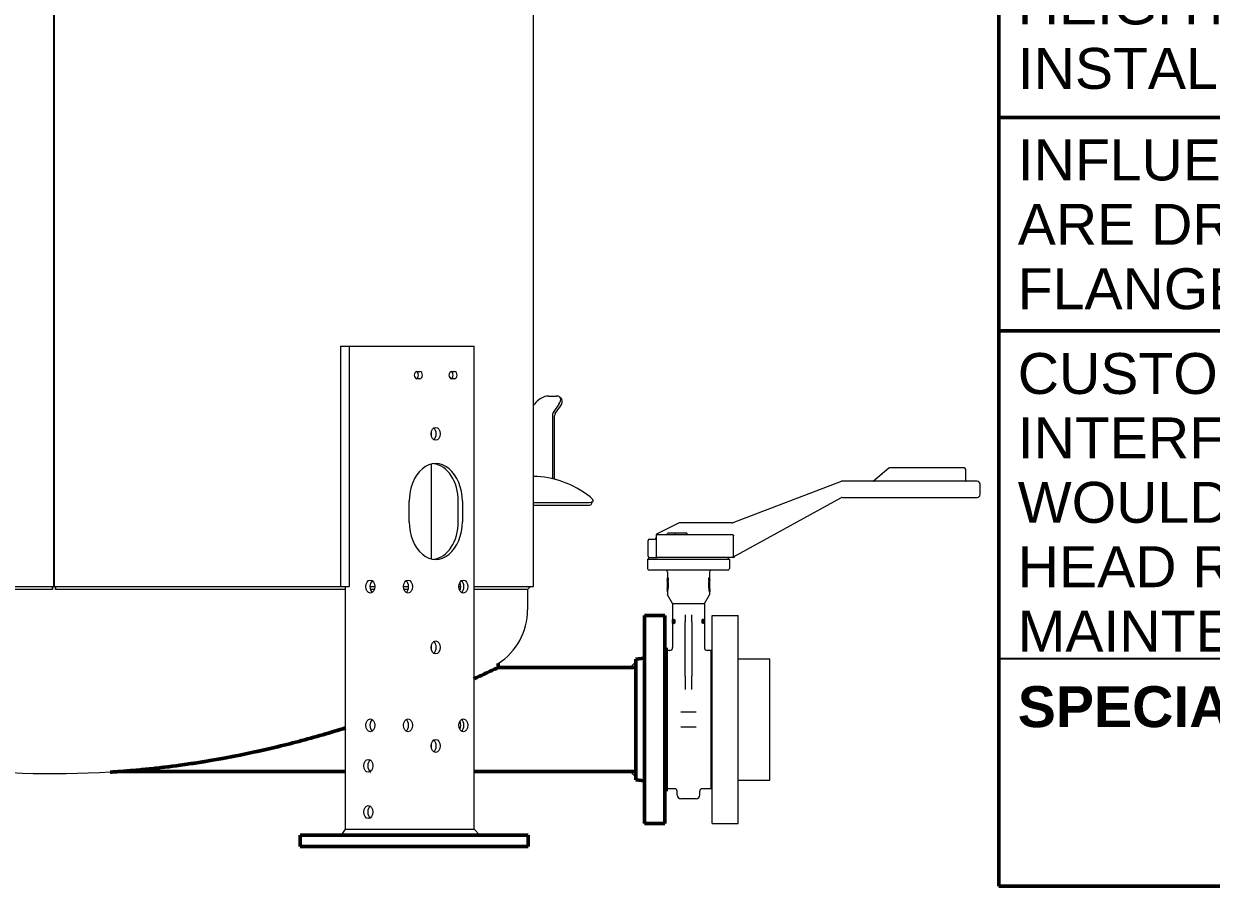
# Model space of a CAD drawing. Header units: inches. Extents: x 17 to 469, y 7 to 301.
# Drawn here: x 358.5 to 409.9, y 38.5 to 75.8 of the extents above; entities that cross this region are included whole.
import ezdxf
from ezdxf.enums import TextEntityAlignment as Align

# ---------------------------------------------------------------- set-up
doc = ezdxf.new("R2010")
doc.units = ezdxf.units.IN
doc.header["$LTSCALE"] = 14
doc.header["$MEASUREMENT"] = 0
doc.layers.get('0').update_dxf_attribs({"lineweight": 25})
for name, color, linetype, lineweight in [('Dimension (ANSI)', 7, 'Continuous', 25), ('Sketch Geometry (ANSI)', 7, 'Continuous', 25), ('Sketch Geometry(MEMCOR)', 7, 'Continuous', 50), ('Symbols(MEMCOR)', 7, 'Continuous', 25), ('Visible (ANSI)', 7, 'Continuous', 50)]:
    doc.layers.add(name, color=color, linetype=linetype, lineweight=lineweight)
doc.styles.add('MEMCOR', font='arial.ttf')
doc.styles.add('MEMCOR Medium', font='arial.ttf')
doc.styles.get("Standard").update_dxf_attribs({"font": 'arial.ttf'})
doc.dimstyles.new('Default (ANSI)', dxfattribs={"dimscale": 14, "dimtxt": 0.15, "dimasz": 0.098425, "dimexe": 0.125, "dimexo": 0.0625, "dimgap": 0.031496, "dimtad": 0, "dimtih": 1, "dimtoh": 1, "dimdec": 4, "dimrnd": 1e-08, "dimzin": 3, "dimdsep": 46, "dimlunit": 5, "dimtxsty": 'MEMCOR Medium', "dimcen": 0.09, "dimdle": 0.393701, "dimclrd": 256, "dimclre": 256, "dimclrt": 256, "dimadec": 0, "dimazin": 1, "dimtfac": 0.8, "dimtofl": 0, "dimtmove": 0, "dimatfit": 3, "dimfxl": 1, "dimfrac": 1, "dimtolj": 1, "dimtzin": 4, "dimlwd": -1, "dimlwe": -1, "dimarcsym": 0})

# ---------------------------------------------------------------- blocks, each defined once
blk = doc.blocks.new('NOTES')
at = {"layer": 'Sketch Geometry (ANSI)'}
blk.add_line((-2.075, -1.21), (2.075, -1.21), dxfattribs=at)
at = {"layer": 'Sketch Geometry(MEMCOR)'}
for p, q in [((-2.075, -1.85), (-2.075, 1.85)), ((-2.075, 0.31), (2.075, 0.31)), ((-2.075, -0.29), (2.075, -0.29)), ((2.075, -1.85), (-2.075, -1.85))]:
    blk.add_line(p, q, dxfattribs=at)
at = {"layer": 'Symbols(MEMCOR)', "color": 7, "char_height": 0.114972, "attachment_point": 1, "line_spacing_factor": 0.944221, "style": 'MEMCOR'}
for s, insert, width in [('\\fArial|b0|i0;TANKS ARE SHIPPED WITH LEGS IN THE COLLAPSED POSITION TO REDUCE OVERALL HEIGHT AND ASSIST TANK ACCESS. TANK MUST BE INSTALLED WITH LEGS IN EXTENDED POSITION.', (-2.0218, 1.048), 4.125148), ('\\fArial|b0|i0;INFLUENT, EFFLUENT, & DRAIN CONNECTIONS ARE DRILLED FOR METRIC AND IMPERIAL FLANGE BOLT PATTERNS', (-2.0218, 0.248), 3.923818), ('\\fArial|b0|i0;CUSTOMER IS TO CONFIRM THERE ARE NO INTERFERENCES IN THE FILTER ROOM THAT WOULD INHIBIT THE ROTATIONAL SWING OF THE HEAD REQUIRED FOR GENERAL FILTER MAINTENANCE', (-2.0218, -0.352), 4.083133)]:
    blk.add_mtext(s, dxfattribs=dict(at, insert=insert, width=width))
at = {"layer": 'Symbols(MEMCOR)', "color": 7, "insert": (-2.0218, -1.288), "char_height": 0.114972, "attachment_point": 1, "style": 'MEMCOR'}
blk.add_mtext('\\fArial|b1|i0;{\\H0.1150;SPECIAL NOTES:}', dxfattribs=at)
at = {"layer": 'Symbols(MEMCOR)', "color": 7, "lineweight": 30, "flags": 63}
for tag, p in [('@Special_Notes', (-2.0218, -1.4827)), ('@Special_Notes1', (-2.0218, -1.6773))]:
    blk.add_attdef(tag, text='', height=0.115, dxfattribs=at).set_placement(p, align=Align.TOP_LEFT)
blk = doc.blocks.new('*D28')
at = {"layer": 'Defpoints', "color": 0, "transparency": 16777216}
for p in [(299.504, 132.744), (359.226, 132.744), (339.567, 40.229)]:
    blk.add_point(p, dxfattribs=at)
at = {"layer": 'Dimension (ANSI)', "transparency": 16777216}
for p, q in [((358.351, 132.744), (297.754, 132.744)), ((299.504, 131.366), (299.504, 93.646)), ((299.504, 41.607), (299.504, 79.328)), ((338.692, 40.229), (297.754, 40.229))]:
    blk.add_line(p, q, dxfattribs=at)
for points in [[(299.275, 131.366), (299.734, 131.366), (299.504, 132.744)], [(299.275, 41.607), (299.734, 41.607), (299.504, 40.229)]]:
    blk.add_solid(points, dxfattribs=at)
at = {"layer": 'Dimension (ANSI)', "transparency": 16777216, "char_height": 2.1, "attachment_point": 5, "style": 'MEMCOR Medium'}
for s, insert in [('\\A1; \\fArial|b0|i0;92{\\H0.8x;\\S1#2;} in', (299.504, 88.633)), ('\\A1;[2349.9 mm]{\\P\\fArial|b0|i0;SHIPPING HEIGHT\\P\\fArial|b0|i0;REF.}', (299.504, 81.474))]:
    blk.add_mtext(s, dxfattribs=dict(at, insert=insert))

msp = doc.modelspace()

# ---------------------------------------------------------------- linework, layer by layer
at = {"layer": 'Visible (ANSI)', "linetype": 'Continuous', "lineweight": 18}
for p, q in [((359.799321, 116.479368), (359.799321, 51.479368)), ((359.799326, 51.479368), (359.799326, 116.479368)), ((359.802937, 116.479368), (359.802937, 51.479368)), ((359.802942, 51.479368), (359.802942, 116.479368)), ((380.551593, 51.479368), (380.551593, 103.729368)), ((372.200401, 61.879368), (372.576734, 61.879368)), ((372.200401, 61.879368), (372.200401, 51.479368)), ((372.576734, 61.879368), (373.890941, 61.879368)), ((372.576734, 61.879368), (372.576734, 51.479368)), ((373.890941, 61.879368), (374.866749, 61.879368)), ((374.866749, 61.879368), (377.780028, 61.879368)), ((377.780028, 61.879368), (377.982125, 61.879368)), ((377.982125, 40.979368), (377.982125, 61.879368)), ((375.50668, 60.784368), (375.64103, 60.784368)), ((377.005747, 60.784368), (377.140097, 60.784368)), ((375.64103, 60.474368), (375.50668, 60.474368)), ((377.140097, 60.474368), (377.005747, 60.474368)), ((381.198423, 59.725996), (381.551976, 59.725996)), ((381.710225, 59.661118), (381.775225, 59.569194)), ((380.551593, 59.311241), (380.59487, 59.372443)), ((381.65553, 59.372443), (381.432286, 59.056729)), ((381.497286, 58.964805), (381.72053, 59.280519)), ((381.378439, 58.872881), (381.378439, 56.176395)), ((381.470362, 56.176395), (381.470362, 58.872881)), ((376.135254, 58.002127), (376.135254, 58.176609)), ((376.135254, 52.681229), (376.135254, 56.777507)), ((395.933283, 56.598205), (395.27033, 56.041921)), ((399.204754, 56.612242), (395.97185, 56.612242)), ((399.264754, 56.057242), (399.264754, 56.552242)), ((399.764754, 56.037242), (393.912757, 56.037242)), ((393.868257, 56.029053), (389.18625, 54.245431)), ((399.889754, 55.462242), (399.889754, 55.912242)), ((375.170804, 54.289368), (375.170804, 55.169368)), ((377.299196, 54.289368), (377.299196, 55.169368)), ((377.475973, 55.169368), (377.475973, 54.289368)), ((382.959513, 55.106583), (380.551593, 55.106583)), ((383.067665, 55.058988), (383.116775, 55.168901)), ((389.217616, 52.76633), (393.861612, 55.321757)), ((393.921874, 55.337242), (399.764754, 55.337242)), ((380.551593, 54.996685), (382.910409, 54.996685)), ((386.807954, 54.208842), (385.936308, 53.773019)), ((386.83836, 54.224046), (386.807954, 54.208842)), ((389.14175, 54.237242), (386.894262, 54.237242)), ((385.514754, 52.797242), (385.514754, 53.477242)), ((385.574754, 53.537242), (385.804754, 53.537242)), ((385.864754, 53.709039), (385.864754, 53.677242)), ((385.864754, 53.677242), (385.864754, 52.797242)), ((385.902549, 53.75614), (385.891244, 53.750487)), ((385.922268, 53.765999), (385.902549, 53.75614)), ((385.936308, 53.773019), (385.922268, 53.765999)), ((385.924754, 53.737242), (385.945554, 53.737242)), ((385.945554, 53.737242), (389.151841, 53.737242)), ((386.363206, 53.747242), (386.363206, 53.777242)), ((386.687202, 53.787242), (386.373206, 53.787242)), ((386.694378, 53.787242), (386.687202, 53.787242)), ((387.033311, 53.787242), (386.694378, 53.787242)), ((386.697202, 53.747242), (386.697202, 53.777242)), ((387.046136, 53.787242), (387.033311, 53.787242)), ((387.19641, 53.787242), (387.046136, 53.787242)), ((387.20641, 53.747242), (387.20641, 53.777242)), ((389.213471, 52.832534), (389.213471, 53.677242)), ((359.799326, 52.604368), (359.802937, 52.604368)), ((359.799326, 52.479368), (359.802937, 52.479368)), ((385.571994, 52.737242), (385.493254, 52.658502)), ((389.036254, 52.658502), (385.493254, 52.658502)), ((385.493254, 52.658502), (385.493254, 52.264801)), ((385.571994, 52.737242), (385.924754, 52.737242)), ((385.945554, 52.737242), (385.924754, 52.737242)), ((389.204754, 52.737242), (385.945554, 52.737242)), ((388.957513, 52.737242), (389.036254, 52.658502)), ((389.036254, 52.658502), (389.036254, 52.264801)), ((388.957513, 52.186061), (385.571994, 52.186061)), ((386.359242, 52.107321), (386.359242, 51.859683)), ((388.170265, 52.107321), (388.170265, 51.859683)), ((347.401862, 51.479368), (359.799321, 51.479368)), ((359.734279, 51.354368), (359.733871, 51.479368)), ((359.734279, 51.479368), (359.734279, 51.354368)), ((359.799326, 51.479368), (359.799321, 51.479368)), ((359.802937, 51.479368), (359.802942, 51.479368)), ((359.802942, 51.479368), (372.200401, 51.479368)), ((359.868392, 51.479368), (359.867984, 51.354368)), ((359.867984, 51.354368), (359.867984, 51.479368)), ((372.200401, 51.479368), (372.576734, 51.479368)), ((372.422944, 40.979368), (372.422944, 51.479368)), ((373.473748, 51.479368), (373.692951, 51.479368)), ((374.928974, 51.479368), (375.148177, 51.479368)), ((377.321823, 51.479368), (377.405262, 51.479368)), ((377.982125, 51.479368), (380.551593, 51.479368)), ((380.301131, 51.354368), (380.426131, 51.479368)), ((386.339163, 51.790392), (386.339163, 51.743148)), ((386.339163, 51.790392), (386.350138, 51.790392)), ((386.345062, 51.859683), (386.345062, 51.812045)), ((386.345062, 51.859683), (386.370335, 51.859683)), ((386.35091, 51.812045), (386.345062, 51.812045)), ((386.355457, 51.710343), (386.375904, 51.710343)), ((386.370335, 51.812045), (386.360116, 51.812045)), ((386.370335, 51.812045), (386.370335, 51.859683)), ((386.370335, 51.859683), (386.39113, 51.859683)), ((386.370335, 51.812045), (386.39113, 51.812045)), ((386.39113, 51.859683), (386.39113, 51.812045)), ((388.159172, 51.859683), (388.138377, 51.859683)), ((388.138377, 51.812045), (388.138377, 51.859683)), ((388.159172, 51.812045), (388.138377, 51.812045)), ((388.153603, 51.710343), (388.17405, 51.710343)), ((388.159172, 51.859683), (388.184445, 51.859683)), ((388.159172, 51.859683), (388.159172, 51.812045)), ((388.169391, 51.812045), (388.159172, 51.812045)), ((388.184445, 51.812045), (388.178597, 51.812045)), ((388.190344, 51.790392), (388.179369, 51.790392)), ((388.184445, 51.812045), (388.184445, 51.859683)), ((388.190344, 51.790392), (388.190344, 51.743148)), ((359.734279, 51.354368), (347.179319, 51.354368)), ((372.422944, 51.354368), (359.867984, 51.354368)), ((373.672127, 51.354368), (373.494573, 51.354368)), ((375.127352, 51.354368), (374.949799, 51.354368)), ((377.384437, 51.354368), (377.342648, 51.354368)), ((380.301131, 51.354368), (377.982125, 51.354368)), ((380.301131, 51.354368), (380.301131, 50.479368)), ((386.339163, 51.384093), (386.339163, 51.336848)), ((386.339163, 51.336848), (386.340024, 51.336848)), ((386.339163, 51.306927), (386.339757, 51.306927)), ((386.339163, 51.306927), (386.339163, 51.259289)), ((386.34191, 51.259289), (386.339163, 51.259289)), ((386.34191, 51.259289), (386.36205, 51.259289)), ((386.364057, 51.356913), (386.343873, 51.356913)), ((386.359242, 51.259289), (386.359242, 51.128343)), ((386.575777, 50.748019), (386.361879, 51.118501)), ((387.95373, 50.748019), (388.167628, 51.118501)), ((388.185634, 51.356913), (388.16545, 51.356913)), ((388.187597, 51.259289), (388.167457, 51.259289)), ((388.170265, 51.259289), (388.170265, 51.128343)), ((388.190344, 51.259289), (388.187597, 51.259289)), ((388.190344, 51.336848), (388.189483, 51.336848)), ((388.18975, 51.306927), (388.190344, 51.306927)), ((388.190344, 51.384093), (388.190344, 51.336848)), ((388.190344, 51.306927), (388.190344, 51.259289)), ((386.575777, 50.748019), (387.95373, 50.748019)), ((386.575777, 50.748019), (386.575777, 50.053786)), ((387.95373, 50.748019), (387.95373, 50.053263)), ((386.564541, 50.031287), (386.564541, 50.016506)), ((386.566344, 50.016506), (386.564541, 50.016506)), ((386.564541, 49.908328), (386.566344, 49.908328)), ((386.564541, 49.908328), (386.564541, 49.891846)), ((386.572203, 49.891846), (386.564541, 49.891846)), ((386.566344, 50.016506), (386.566344, 49.908328)), ((386.566691, 50.053786), (386.568375, 50.053786)), ((386.568375, 49.908328), (386.568375, 50.053786)), ((386.568375, 50.053786), (386.580262, 50.053786)), ((386.568375, 49.908328), (386.572203, 49.908328)), ((386.572203, 49.891846), (386.572203, 49.908328)), ((386.572203, 49.908328), (386.579577, 49.908328)), ((386.572203, 49.891846), (386.584022, 49.891846)), ((386.575777, 49.891846), (386.575777, 48.839604)), ((386.580262, 50.053786), (386.580262, 50.041277)), ((386.58903, 50.056533), (386.601287, 50.056533)), ((386.58903, 49.888445), (386.601287, 49.888445)), ((386.634728, 50.056533), (386.647893, 50.056533)), ((386.634728, 49.888445), (386.647893, 49.888445)), ((387.126958, 50.260694), (387.126958, 49.95412)), ((387.126958, 48.805564), (387.126958, 49.95412)), ((387.402549, 49.95412), (387.402549, 50.260694)), ((387.402549, 49.95412), (387.402549, 48.805564)), ((387.859487, 49.891846), (387.859487, 50.053263)), ((387.873131, 50.053263), (387.859487, 50.053263)), ((387.873131, 49.891846), (387.859487, 49.891846)), ((387.873131, 50.053263), (387.89272, 50.053263)), ((387.873131, 50.053263), (387.873131, 49.891846)), ((387.892914, 49.891846), (387.873131, 49.891846)), ((387.884903, 49.910421), (387.884903, 50.034688)), ((387.893237, 50.034688), (387.884903, 50.034688)), ((387.884903, 49.910421), (387.893237, 49.910421)), ((387.913336, 49.921147), (387.900556, 49.921147)), ((387.924887, 50.02314), (387.924887, 50.053263)), ((387.937205, 50.053263), (387.924887, 50.053263)), ((387.924887, 49.891846), (387.924887, 49.922867)), ((387.937205, 49.891846), (387.924887, 49.891846)), ((387.937205, 50.053263), (387.945405, 50.053263)), ((387.937205, 50.053263), (387.937205, 49.891846)), ((387.942755, 49.891846), (387.937205, 49.891846)), ((387.942755, 49.891846), (387.942755, 50.031026)), ((387.957504, 49.891846), (387.945554, 49.891846)), ((387.946172, 50.047048), (387.946172, 50.053263)), ((387.958112, 50.053263), (387.946172, 50.053263)), ((387.962816, 50.053786), (387.95373, 50.053786)), ((387.95373, 49.891846), (387.95373, 48.839604)), ((387.960755, 49.891846), (387.957504, 49.891846)), ((387.958112, 50.053263), (387.960755, 50.053263)), ((387.958112, 50.053263), (387.958112, 49.925464)), ((387.960755, 49.891846), (387.960755, 50.053263)), ((387.964966, 50.031287), (387.960755, 50.031287)), ((387.964966, 50.016506), (387.960755, 50.016506)), ((387.964966, 49.908328), (387.960755, 49.908328)), ((387.964966, 49.891846), (387.960755, 49.891846)), ((387.963163, 50.016506), (387.963163, 49.908328)), ((387.964966, 50.031287), (387.964966, 50.016506)), ((387.964966, 49.908328), (387.964966, 49.891846)), ((388.288376, 41.229368), (388.288376, 50.229368)), ((388.288376, 50.229368), (389.413376, 50.229368)), ((389.413376, 41.229368), (389.413376, 50.229368)), ((376.135254, 48.761127), (376.135254, 48.935609)), ((386.457667, 48.721494), (386.301131, 48.721494)), ((387.126958, 47.602925), (387.126958, 48.805564)), ((387.402549, 48.805564), (387.402549, 47.602925)), ((388.249005, 48.721494), (388.07184, 48.721494)), ((388.249005, 42.737242), (388.249005, 48.721494)), ((388.288376, 48.682124), (388.249005, 48.721494)), ((389.413376, 48.354368), (390.788376, 48.354368)), ((390.788376, 43.104368), (390.788376, 48.354368)), ((384.741131, 47.979368), (384.991131, 48.229368)), ((384.741131, 47.979368), (384.991131, 47.979368)), ((387.126958, 47.602925), (387.126958, 47.386466)), ((387.126958, 47.386466), (387.126958, 47.031798)), ((387.402549, 47.386466), (387.402549, 47.602925)), ((387.402549, 47.031798), (387.402549, 47.386466)), ((387.59676, 46.044329), (386.932748, 46.044329)), ((386.932748, 45.414407), (387.59676, 45.414407)), ((376.135254, 44.498127), (376.135254, 44.672609)), ((384.991131, 43.229368), (384.741131, 43.479368)), ((384.991131, 43.479368), (384.741131, 43.479368)), ((386.69657, 42.737242), (386.301131, 42.737242)), ((388.249005, 42.737242), (387.832937, 42.737242)), ((388.288376, 42.776612), (388.249005, 42.737242)), ((389.413376, 43.104368), (390.788376, 43.104368)), ((386.772628, 42.461848), (386.772628, 42.632438)), ((387.599399, 42.304368), (386.930108, 42.304368)), ((387.756879, 42.461848), (387.756879, 42.632438)), ((388.288376, 41.229368), (389.413376, 41.229368)), ((372.246167, 40.729368), (372.422944, 40.979368)), ((372.422944, 40.979368), (373.890941, 40.979368)), ((373.890941, 40.979368), (374.866749, 40.979368)), ((374.866749, 40.979368), (377.780028, 40.979368)), ((377.780028, 40.979368), (377.982125, 40.979368)), ((377.982125, 40.979368), (378.232125, 40.729368))]:
    msp.add_line(p, q, dxfattribs=at)
at = {"layer": 'Visible (ANSI)'}
for p, q in [((385.361131, 50.229368), (385.361131, 41.229368)), ((386.241131, 50.229368), (385.361131, 50.229368)), ((386.241131, 50.229368), (386.241131, 41.229368)), ((384.991131, 48.338938), (385.361131, 48.384368)), ((384.991131, 48.338938), (384.991131, 43.119798)), ((386.301131, 48.824368), (386.241131, 48.824368)), ((386.301131, 48.824368), (386.301131, 42.634368)), ((379.02702, 48.148013), (379.02702, 47.979368)), ((379.02702, 47.979368), (384.991131, 47.979368)), ((362.240626, 43.461455), (362.240626, 43.452187)), ((372.422944, 43.479368), (362.644009, 43.479368)), ((373.499677, 43.479368), (373.48733, 43.479368)), ((384.991131, 43.479368), (377.982125, 43.479368)), ((384.991131, 43.119798), (385.361131, 43.074368)), ((386.301131, 42.634368), (386.241131, 42.634368)), ((386.241131, 41.229368), (385.361131, 41.229368)), ((370.462029, 40.729368), (370.754923, 40.729368)), ((370.462029, 40.729368), (370.462029, 40.229368)), ((372.876243, 40.729368), (370.754923, 40.729368)), ((372.876243, 40.729368), (374.290457, 40.729368)), ((380.032164, 40.729368), (374.290457, 40.729368)), ((380.032164, 40.729368), (380.325057, 40.729368)), ((380.325057, 40.729368), (380.325057, 40.229368)), ((370.754923, 40.229368), (370.462029, 40.229368)), ((372.876243, 40.229368), (370.754923, 40.229368)), ((374.290457, 40.229368), (372.876243, 40.229368)), ((380.032164, 40.229368), (374.290457, 40.229368)), ((380.325057, 40.229368), (380.032164, 40.229368))]:
    msp.add_line(p, q, dxfattribs=at)
at = {"layer": 'Visible (ANSI)', "linetype": 'Continuous', "lineweight": 18}
for centre, radius, start, end in [((395.97185, 56.552242), 0.06, 90, 130), ((399.204754, 56.552242), 0.06, 0, 90), ((393.912757, 55.912242), 0.125, 90, 110.854458), ((395.257474, 56.057242), 0.02, 270, 310), ((399.284754, 56.057242), 0.02, 180, 270), ((399.764754, 55.912242), 0.125, 0, 90), ((393.921874, 55.212242), 0.125, 90, 118.8224298), ((399.764754, 55.462242), 0.125, 270, 0), ((386.894262, 54.112242), 0.125, 90, 116.5650512), ((389.14175, 54.362242), 0.125, 270, 290.854458), ((385.574754, 53.477242), 0.06, 90, 180), ((385.804754, 53.597242), 0.06, 270, 0), ((385.924754, 53.677242), 0.06, 90, 180), ((386.353206, 53.747242), 0.01, 270, 0), ((386.373206, 53.777242), 0.01, 90, 180), ((386.687202, 53.777242), 0.01, 0, 90), ((386.707202, 53.747242), 0.01, 180, 270), ((387.19641, 53.777242), 0.01, 0, 90), ((387.21641, 53.747242), 0.01, 180, 270), ((385.574754, 52.797242), 0.06, 180, 270), ((385.924754, 52.797242), 0.06, 180, 270), ((389.204754, 52.797242), 0.06, 270, 355.1309829), ((385.571994, 52.264801), 0.07874, 180, 270), ((386.280502, 52.107321), 0.07874, 0, 90), ((388.249005, 52.107321), 0.07874, 90, 180), ((388.957513, 52.264801), 0.07874, 270, 0), ((386.378927, 51.128343), 0.019685, 180, 210), ((388.15058, 51.128343), 0.019685, 330, 0), ((377.531131, 50.479368), 2.77, 302.6858143, 0), ((386.457667, 48.839604), 0.11811, 270, 0), ((388.07184, 48.839604), 0.11811, 180, 270), ((359.801131, 84.702806), 41.313437, 252.2109411, 273.3851958), ((386.662391, 42.632438), 0.110236, 0, 71.9378969), ((387.867116, 42.632438), 0.110236, 108.0621031, 180), ((386.930108, 42.461848), 0.15748, 180, 270), ((387.599399, 42.461848), 0.15748, 270, 0)]:
    msp.add_arc(centre, radius, start, end, dxfattribs=at)
for centre, major_axis, ratio, start_param, end_param in [((375.50668, 60.629368), (0, -0.155), 0.707106781, 3.141592654, 6.283185307), ((375.464254, 60.629368), (0, -0.155), 0.707106781, 0.194777643, 2.946815011), ((375.64103, 60.629368), (0, 0.155), 0.707106781, 3.141592654, 6.283185307), ((377.005747, 60.629368), (0, -0.155), 0.707106781, 3.141592654, 6.283185307), ((376.96332, 60.629368), (0, -0.155), 0.707106781, 0.194777643, 2.946815011), ((377.140097, 60.629368), (0, 0.155), 0.707106781, 3.141592654, 6.283185307), ((380.948423, 59.372443), (0.408248, 0.288675), 0.5, 0.615479709, 2.186276035), ((381.301976, 59.372443), (0.408248, 0.288675), 0.5, 5.327868689, 6.898665016), ((381.366976, 59.280519), (0.408248, 0.288675), 0.5, 5.327868689, 6.283185307), ((381.562286, 58.872881), (0, 0.26), 0.707106781, 0.785398163, 1.570796327), ((381.562286, 58.872881), (0, -0.13), 0.707106781, 3.926990817, 4.71238898), ((376.146612, 58.089368), (0, 0.28), 0.707106781, 3.604362771, 5.820415189), ((376.323389, 55.169368), (0, 1.63), 0.707106781, 4.71238898, 7.853981634), ((376.146612, 55.169368), (0, 1.63), 0.707106781, 4.71238898, 6.206422826), ((380.52926, 48.876195), (0, 7.37), 0.707106781, 5.787544151, 6.278899705), ((381.286515, 56.176395), (0, 0.13), 0.707106781, 4.493796303, 4.71238898), ((381.286515, 56.176395), (0, -0.26), 0.707106781, 1.375468286, 1.570796327), ((376.323389, 54.289368), (0, -1.63), 0.707106781, 4.71238898, 7.853981634), ((376.146612, 54.289368), (0, -1.63), 0.707106781, 0.076762481, 1.570796327), ((373.671738, 51.479368), (0, -0.28), 0.707106781, 3.604362771, 5.820415189), ((374.950187, 51.479368), (0, 0.28), 0.707106781, 3.604362771, 5.820415189), ((377.207272, 51.479368), (0, -0.28), 0.707106781, 0.909644844, 2.23194781), ((377.343036, 51.479368), (0, 0.28), 0.707106781, 3.604362771, 5.820415189), ((387.264754, 51.159771), (0, 4.107169), 0.225359733, 1.439784722, 1.514252692), ((387.264754, 50.943084), (0, 4.107169), 0.225359733, 1.398441887, 1.454469301), ((387.264754, 51.159771), (0, 4.107169), 0.225359733, 1.411307558, 1.427164649), ((387.264754, 50.943084), (0, 4.107169), 0.225359733, 1.357613543, 1.38288267), ((387.264754, 50.943084), (0, 4.018073), 0.225359733, 1.352810995, 1.378664437), ((387.264754, 50.943084), (0, 4.018073), 0.225359733, 4.90452087, 4.930374312), ((387.264754, 50.943084), (0, -4.107169), 0.225359733, 1.758709983, 1.78397911), ((387.264754, 50.943084), (0, -4.107169), 0.225359733, 1.687123352, 1.743150767), ((387.264754, 51.159771), (0, -4.107169), 0.225359733, 1.714428005, 1.730285096), ((387.264754, 51.159771), (0, -4.107169), 0.225359733, 1.627339961, 1.701807931), ((387.264754, 51.159771), (0, 4.107169), 0.225359733, 1.526769784, 1.534959662), ((387.264754, 50.943084), (0, 4.107169), 0.225359733, 1.469867522, 1.493731553), ((387.264754, 50.943084), (0, 4.018073), 0.225359733, 1.467621648, 1.49201922), ((387.264754, 50.943084), (0, 4.018073), 0.225359733, 4.791166087, 4.815563659), ((387.264754, 50.943084), (0, -4.107169), 0.225359733, 1.647861101, 1.671725131), ((387.264754, 51.159771), (0, -4.107169), 0.225359733, 1.606632991, 1.61482287), ((387.264754, 49.685619), (0, -1.365637), 0.513157895, 1.722387859, 1.826501132), ((387.264754, 49.685619), (0, 1.342621), 0.513157895, 4.866599842, 4.891116357), ((387.264754, 49.725401), (0, -1.377604), 0.508700102, 1.716536886, 1.811096977), ((376.146612, 48.848368), (0, 0.28), 0.707106781, 3.604362771, 5.820415189), ((373.671738, 45.479368), (0, -0.28), 0.707106781, 3.604362771, 5.820415189), ((374.950187, 45.479368), (0, 0.28), 0.707106781, 3.604362771, 5.820415189), ((377.207272, 45.479368), (0, -0.28), 0.707106781, 0.909644844, 2.23194781), ((377.343036, 45.479368), (0, 0.28), 0.707106781, 3.604362771, 5.820415189), ((376.146612, 44.585368), (0, 0.28), 0.707106781, 3.604362771, 5.820415189), ((373.581892, 43.725368), (0, -0.28), 0.707106781, 3.604362771, 5.820415189), ((373.581892, 41.725368), (0, -0.28), 0.707106781, 3.604362771, 5.820415189)]:
    msp.add_ellipse(centre, major_axis=major_axis, ratio=ratio, start_param=start_param, end_param=end_param, dxfattribs=at)
for centre, major_axis in [((376.323389, 58.089368), (0, -0.28)), ((373.494961, 51.479368), (0, 0.28)), ((375.126964, 51.479368), (0, -0.28)), ((377.519813, 51.479368), (0, -0.28)), ((376.323389, 48.848368), (0, -0.28)), ((373.494961, 45.479368), (0, 0.28)), ((375.126964, 45.479368), (0, -0.28)), ((377.519813, 45.479368), (0, -0.28)), ((376.323389, 44.585368), (0, -0.28)), ((373.405115, 43.725368), (0, -0.28)), ((373.405115, 41.725368), (0, -0.28))]:
    msp.add_ellipse(centre, major_axis=major_axis, ratio=0.707106781, dxfattribs=at)
for points, knots in [([(382.910409, 54.996685), (382.954803, 54.996685), (382.994669, 55.003416), (383.044986, 55.027488), (383.059957, 55.042158), (383.067606, 55.059012)], [7.666112893, 7.666112893, 7.666112893, 7.666112893, 8.1445202479, 8.1445202479, 8.5181613892, 8.5181613892, 8.5181613892, 8.5181613892]), ([(383.007768, 55.359318), (383.046857, 55.329431), (383.079405, 55.296769), (383.118943, 55.235318), (383.125947, 55.20657), (383.116902, 55.160615), (383.100278, 55.14035), (383.043772, 55.113314), (383.003907, 55.106583), (382.959513, 55.106583)], [5.751172896, 5.751172896, 5.751172896, 5.751172896, 6.230027309, 6.230027309, 6.708881722, 6.708881722, 7.187288544, 7.187288544, 7.665695365, 7.665695365, 7.665695365, 7.665695365]), ([(385.877074, 53.7409), (385.872054, 53.736124), (385.86938, 53.731308), (385.86682, 53.725286), (385.866046, 53.722796), (385.865016, 53.717705), (385.864756, 53.715123), (385.864754, 53.712521)], [0, 0, 0, 0, 0.0554026382, 0.0554026382, 0.091701074, 0.091701074, 0.1274278989, 0.1274278989, 0.1274278989, 0.1274278989]), ([(385.891242, 53.750486), (385.891167, 53.750449), (385.891092, 53.750411), (385.887693, 53.748701), (385.882219, 53.745794), (385.877074, 53.7409)], [-0.00064885071, -0.00064885071, -0.00064885071, -0.00064885071, 0, 0, 0.02871512002, 0.02871512002, 0.02871512002, 0.02871512002]), ([(389.151841, 53.737242), (389.159518, 53.737242), (389.16856, 53.73548), (389.182673, 53.729725), (389.190268, 53.724751), (389.200962, 53.714225), (389.20599, 53.706847), (389.21172, 53.693219), (389.213471, 53.684584), (389.213471, 53.677242)], [0.6867161973, 0.6867161973, 0.6867161973, 0.6867161973, 0.7452113325, 0.7452113325, 0.8028585154, 0.8028585154, 0.8595568244, 0.8595568244, 0.9155047418, 0.9155047418, 0.9155047418, 0.9155047418]), ([(389.215573, 52.797242), (389.215141, 52.800477), (389.214769, 52.803938), (389.213785, 52.815614), (389.213471, 52.824387), (389.213471, 52.832534)], [0.40630894374, 0.40630894374, 0.40630894374, 0.40630894374, 0.43386006597, 0.43386006597, 0.49593751125, 0.49593751125, 0.49593751125, 0.49593751125]), ([(389.217616, 52.76633), (389.216835, 52.765895), (389.216275, 52.765782), (389.215198, 52.766019), (389.214941, 52.766793), (389.214896, 52.770285), (389.21557, 52.774062), (389.216389, 52.783833), (389.21652, 52.790156), (389.215573, 52.797242)], [-2.5228002493, -2.5228002493, -2.5228002493, -2.5228002493, -2.493582986, -2.493582986, -2.4433706275, -2.4433706275, -2.3553185183, -2.3553185183, -2.2602426924, -2.2602426924, -2.2602426924, -2.2602426924]), ([(386.348694, 51.747665), (386.346677, 51.757706), (386.344784, 51.766339), (386.340621, 51.784653), (386.339163, 51.790392), (386.339163, 51.790392)], [0.5273866109, 0.5273866109, 0.5273866109, 0.5273866109, 0.6538045606, 0.6538045606, 0.8717207208, 0.8717207208, 0.8717207208, 0.8717207208]), ([(386.339163, 51.743148), (386.339163, 51.743148), (386.340075, 51.738619), (386.343168, 51.721403), (386.345143, 51.70982), (386.347095, 51.69632)], [2.0668736377, 2.0668736377, 2.0668736377, 2.0668736377, 2.2391088485, 2.2391088485, 2.3902379865, 2.3902379865, 2.3902379865, 2.3902379865]), ([(386.343873, 51.356913), (386.346451, 51.368394), (386.349897, 51.384725), (386.356689, 51.423338), (386.360478, 51.448759), (386.365863, 51.504594), (386.367373, 51.535018), (386.367373, 51.56362), (386.367373, 51.592222), (386.365863, 51.622646), (386.361057, 51.672484), (386.358269, 51.692915), (386.355457, 51.710343)], [-0.637258242, -0.637258242, -0.637258242, -0.637258242, -0.4358884, -0.4358884, -0.2179442, -0.2179442, 0, 0, 0, 0.2179442, 0.2179442, 0.389071682, 0.389071682, 0.389071682, 0.389071682]), ([(386.352877, 51.647474), (386.353327, 51.642573), (386.353751, 51.637537), (386.355809, 51.610295), (386.35674, 51.586224), (386.35674, 51.56362), (386.35674, 51.541016), (386.355809, 51.516945), (386.352469, 51.472731), (386.350112, 51.452582), (386.347085, 51.430716), (386.346239, 51.425027), (386.345418, 51.419782)], [-0.2122552948, -0.2122552948, -0.2122552948, -0.2122552948, -0.1722437288, -0.1722437288, 0, 0, 0, 0.1722437288, 0.1722437288, 0.3444874576, 0.3444874576, 0.4090070723, 0.4090070723, 0.4090070723, 0.4090070723]), ([(386.375904, 51.710343), (386.37878, 51.692917), (386.381632, 51.67249), (386.386551, 51.622654), (386.388097, 51.592228), (386.388097, 51.56362), (386.388097, 51.535012), (386.386551, 51.504586), (386.38104, 51.448753), (386.377163, 51.423335), (386.370216, 51.384726), (386.366692, 51.368395), (386.364057, 51.356913)], [-0.389147007, -0.389147007, -0.389147007, -0.389147007, -0.217989881, -0.217989881, 0, 0, 0, 0.217989881, 0.217989881, 0.435979763, 0.435979763, 0.637408265, 0.637408265, 0.637408265, 0.637408265]), ([(388.16545, 51.356913), (388.162815, 51.368395), (388.159291, 51.384726), (388.152344, 51.423335), (388.148467, 51.448753), (388.142956, 51.504586), (388.14141, 51.535012), (388.14141, 51.592228), (388.142956, 51.622654), (388.147875, 51.67249), (388.150727, 51.692917), (388.153603, 51.710343)], [1.106387994, 1.106387994, 1.106387994, 1.106387994, 1.307816496, 1.307816496, 1.525806378, 1.525806378, 1.743796259, 1.743796259, 1.961786141, 1.961786141, 2.132943266, 2.132943266, 2.132943266, 2.132943266]), ([(388.17405, 51.710343), (388.171238, 51.692915), (388.16845, 51.672484), (388.163644, 51.622646), (388.162134, 51.592222), (388.162134, 51.535018), (388.163644, 51.504594), (388.169029, 51.448759), (388.172818, 51.423338), (388.17961, 51.384725), (388.183057, 51.368394), (388.185634, 51.356913)], [1.35436976, 1.35436976, 1.35436976, 1.35436976, 1.525497241, 1.525497241, 1.743441442, 1.743441442, 1.961385642, 1.961385642, 2.179329842, 2.179329842, 2.380699684, 2.380699684, 2.380699684, 2.380699684]), ([(388.184089, 51.419782), (388.183268, 51.425027), (388.182422, 51.430716), (388.179395, 51.452582), (388.177038, 51.472731), (388.173698, 51.516945), (388.172767, 51.541016), (388.172767, 51.586224), (388.173698, 51.610295), (388.175756, 51.637537), (388.17618, 51.642573), (388.17663, 51.647474)], [0.9689086862, 0.9689086862, 0.9689086862, 0.9689086862, 1.0334283008, 1.0334283008, 1.2056720296, 1.2056720296, 1.3779157584, 1.3779157584, 1.5501594872, 1.5501594872, 1.5901710532, 1.5901710532, 1.5901710532, 1.5901710532]), ([(388.190344, 51.790392), (388.190344, 51.790392), (388.188886, 51.784653), (388.184723, 51.766339), (388.18283, 51.757706), (388.180813, 51.747665)], [0.8717207208, 0.8717207208, 0.8717207208, 0.8717207208, 1.089636881, 1.089636881, 1.2160548307, 1.2160548307, 1.2160548307, 1.2160548307]), ([(388.182412, 51.69632), (388.184364, 51.70982), (388.186339, 51.721403), (388.189432, 51.738619), (388.190344, 51.743148), (388.190344, 51.743148)], [1.7435092888, 1.7435092888, 1.7435092888, 1.7435092888, 1.8946384268, 1.8946384268, 2.0668736377, 2.0668736377, 2.0668736377, 2.0668736377]), ([(386.566691, 50.053786), (386.566676, 50.051689), (386.566648, 50.049568), (386.566563, 50.045763), (386.566508, 50.044029), (386.566356, 50.040589), (386.566254, 50.038959), (386.566059, 50.036798), (386.565905, 50.035326), (386.565305, 50.032207), (386.564945, 50.03151), (386.564631, 50.031302), (386.564585, 50.031287), (386.564541, 50.031287)], [-0.2436376975, -0.2436376975, -0.2436376975, -0.2436376975, -0.1880416797, -0.1880416797, -0.1398143028, -0.1398143028, -0.0852719588, -0.0852719588, -0.0529727675, -0.0529727675, -0.008226546, -0.008226546, 0, 0, 0, 0]), ([(386.58903, 50.056533), (386.587902, 50.056533), (386.586807, 50.056168), (386.58484, 50.054487), (386.583965, 50.053271), (386.58203, 50.049116), (386.581103, 50.045817), (386.579444, 50.036877), (386.578755, 50.030842), (386.577355, 50.010782), (386.577023, 49.995763), (386.576919, 49.978004), (386.576911, 49.97521), (386.576911, 49.972424)], [-0.3523898205, -0.3523898205, -0.3523898205, -0.3523898205, -0.306030752, -0.306030752, -0.2639705788, -0.2639705788, -0.204698491, -0.204698491, -0.1353866948, -0.1353866948, -0.0212323229, -0.0212323229, 0, 0, 0, 0]), ([(386.576911, 49.972424), (386.576911, 49.950705), (386.577369, 49.932372), (386.579138, 49.910778), (386.579861, 49.906017), (386.581171, 49.899017), (386.582085, 49.895787), (386.584521, 49.890559), (386.586034, 49.889123), (386.588116, 49.888506), (386.58857, 49.888445), (386.58903, 49.888445)], [-0.1862507739, -0.1862507739, -0.1862507739, -0.1862507739, -0.132345258, -0.132345258, -0.1023876801, -0.1023876801, -0.0616885221, -0.0616885221, -0.0132261353, -0.0132261353, 0, 0, 0, 0]), ([(386.581562, 49.972424), (386.581562, 49.988547), (386.581768, 49.998192), (386.582011, 50.008434), (386.582299, 50.015531), (386.582871, 50.021608)], [-0.07875293078, -0.07875293078, -0.07875293078, -0.07875293078, -0.05001055618, -0.05001055618, 0, 0, 0, 0]), ([(386.58284, 49.923763), (386.582071, 49.932257), (386.581877, 49.94045), (386.581611, 49.953035), (386.581562, 49.963439), (386.581562, 49.972424)], [-0.09576773974, -0.09576773974, -0.09576773974, -0.09576773974, -0.06846173286, -0.06846173286, 0, 0, 0, 0]), ([(386.58903, 49.906366), (386.588459, 49.906366), (386.587892, 49.90653), (386.586865, 49.907292), (386.586398, 49.907842), (386.585619, 49.909256), (386.58495, 49.910658), (386.583624, 49.916581), (386.583169, 49.92006), (386.58284, 49.923763)], [-0.147079807, -0.147079807, -0.147079807, -0.147079807, -0.1020414207, -0.1020414207, -0.0617976261, -0.0617976261, -0.0302386621, -0.0302386621, 0, 0, 0, 0]), ([(386.582871, 50.021608), (386.583064, 50.023642), (386.583295, 50.025623), (386.58383, 50.029145), (386.584124, 50.030707), (386.585086, 50.034609), (386.585714, 50.035952), (386.587082, 50.038112), (386.588047, 50.038613), (386.58903, 50.038613)], [-0.06403997171, -0.06403997171, -0.06403997171, -0.06403997171, -0.05394425071, -0.05394425071, -0.04478939526, -0.04478939526, -0.02827011575, -0.02827011575, 0, 0, 0, 0]), ([(386.60536, 49.972555), (386.60536, 49.991117), (386.604686, 50.01018), (386.601586, 50.033583), (386.600417, 50.038547), (386.598484, 50.045627), (386.597169, 50.048976), (386.593982, 50.054352), (386.59218, 50.05584), (386.589954, 50.056471), (386.589489, 50.056533), (386.58903, 50.056533)], [-0.1889698191, -0.1889698191, -0.1889698191, -0.1889698191, -0.1339112974, -0.1339112974, -0.1045267042, -0.1045267042, -0.062503335, -0.062503335, -0.0131912318, -0.0131912318, 0, 0, 0, 0]), ([(386.58903, 50.038613), (386.590054, 50.038613), (386.591125, 50.03807), (386.592581, 50.035884), (386.593334, 50.034534), (386.594934, 50.028918), (386.595538, 50.025499), (386.595989, 50.021869)], [-0.1255475272, -0.1255475272, -0.1255475272, -0.1255475272, -0.0599544359, -0.0599544359, -0.0299575184, -0.0299575184, 0, 0, 0, 0]), ([(386.58903, 49.888445), (386.590155, 49.888445), (386.591322, 49.888815), (386.593569, 49.890492), (386.594638, 49.891709), (386.597178, 49.89591), (386.598526, 49.8993), (386.600998, 49.908284), (386.60216, 49.914385), (386.604548, 49.934961), (386.605167, 49.949838), (386.605347, 49.96723), (386.60536, 49.969895), (386.60536, 49.972555)], [-0.3634248503, -0.3634248503, -0.3634248503, -0.3634248503, -0.3145663532, -0.3145663532, -0.2698302391, -0.2698302391, -0.2050606542, -0.2050606542, -0.1325877303, -0.1325877303, -0.0202629214, -0.0202629214, 0, 0, 0, 0]), ([(386.59603, 49.923371), (386.595789, 49.921369), (386.595501, 49.919421), (386.594845, 49.915946), (386.594488, 49.914403), (386.593329, 49.910475), (386.592588, 49.909088), (386.59104, 49.906885), (386.590017, 49.906366), (386.58903, 49.906366)], [-0.06453116028, -0.06453116028, -0.06453116028, -0.06453116028, -0.05447320297, -0.05447320297, -0.0453115142, -0.0453115142, -0.02836801517, -0.02836801517, 0, 0, 0, 0]), ([(386.595015, 50.021608), (386.594429, 50.015486), (386.594135, 50.008328), (386.593892, 49.998096), (386.593682, 49.988504), (386.593682, 49.972424)], [0, 0, 0, 0, 0.05038293379, 0.05038293379, 0.07866547071, 0.07866547071, 0.07866547071, 0.07866547071]), ([(386.593682, 49.972424), (386.593682, 49.963443), (386.593733, 49.953046), (386.594004, 49.940453), (386.5942, 49.932258), (386.594984, 49.923763)], [0, 0, 0, 0, 0.06843131381, 0.06843131381, 0.09583080448, 0.09583080448, 0.09583080448, 0.09583080448]), ([(386.595989, 50.021869), (386.596945, 50.014175), (386.597294, 50.005642), (386.59776, 49.992076), (386.597861, 49.981913), (386.597861, 49.972555)], [-0.1037791141, -0.1037791141, -0.1037791141, -0.1037791141, -0.0713100746, -0.0713100746, 0, 0, 0, 0]), ([(386.597861, 49.972555), (386.597861, 49.957075), (386.597592, 49.947976), (386.597198, 49.936733), (386.596785, 49.929493), (386.59603, 49.923371)], [-0.08655479656, -0.08655479656, -0.08655479656, -0.08655479656, -0.05046019149, -0.05046019149, 0, 0, 0, 0]), ([(386.601287, 50.056533), (386.603158, 50.056533), (386.605132, 50.05554), (386.608595, 50.050934), (386.610021, 50.047981), (386.612288, 50.041013), (386.613517, 50.036357), (386.614812, 50.028041), (386.614959, 50.027039), (386.615099, 50.026024)], [0, 0, 0, 0, 0.0528651268, 0.0528651268, 0.0953049376, 0.0953049376, 0.128967502, 0.128967502, 0.1335034558, 0.1335034558, 0.1335034558, 0.1335034558]), ([(386.615174, 49.918946), (386.614294, 49.912486), (386.613295, 49.907736), (386.611136, 49.899809), (386.609791, 49.896365), (386.607175, 49.891917), (386.606026, 49.890591), (386.603657, 49.888826), (386.60245, 49.888445), (386.601287, 49.888445)], [0.1453790968, 0.1453790968, 0.1453790968, 0.1453790968, 0.2117849991, 0.2117849991, 0.2889127826, 0.2889127826, 0.3457410659, 0.3457410659, 0.405337774, 0.405337774, 0.405337774, 0.405337774]), ([(386.634728, 50.056533), (386.63265, 50.056533), (386.630601, 50.056138), (386.626903, 50.054298), (386.625244, 50.052972), (386.621637, 50.048514), (386.619902, 50.045062), (386.616964, 50.036251), (386.615594, 50.030271), (386.612928, 50.009582), (386.612292, 49.99502), (386.6121, 49.977725), (386.612087, 49.975072), (386.612087, 49.972424)], [-0.4011989667, -0.4011989667, -0.4011989667, -0.4011989667, -0.339239024, -0.339239024, -0.2837161923, -0.2837161923, -0.2090197847, -0.2090197847, -0.1318457489, -0.1318457489, -0.0201762994, -0.0201762994, 0, 0, 0, 0]), ([(386.612087, 49.972424), (386.612087, 49.948163), (386.613248, 49.931472), (386.616296, 49.911631), (386.617663, 49.906767), (386.620156, 49.899469), (386.621912, 49.896085), (386.62656, 49.89055), (386.629443, 49.889078), (386.633212, 49.888498), (386.633967, 49.888445), (386.634728, 49.888445)], [-0.1876009733, -0.1876009733, -0.1876009733, -0.1876009733, -0.1408467634, -0.1408467634, -0.1102869608, -0.1102869608, -0.0667390371, -0.0667390371, -0.0132354958, -0.0132354958, 0, 0, 0, 0]), ([(386.621112, 49.972424), (386.621112, 49.98743), (386.621445, 49.997366), (386.622016, 50.009174), (386.622555, 50.015848), (386.623563, 50.021608)], [-0.09091236655, -0.09091236655, -0.09091236655, -0.09091236655, -0.04783937595, -0.04783937595, 0, 0, 0, 0]), ([(386.623506, 49.923763), (386.622075, 49.932253), (386.621706, 49.940452), (386.621206, 49.953033), (386.621112, 49.963437), (386.621112, 49.972424)], [-0.09578850264, -0.09578850264, -0.09578850264, -0.09578850264, -0.06848031695, -0.06848031695, 0, 0, 0, 0]), ([(386.634728, 49.906366), (386.632835, 49.906366), (386.630929, 49.906942), (386.628617, 49.90925), (386.627368, 49.910685), (386.62495, 49.916658), (386.624116, 49.920073), (386.623506, 49.923763)], [-0.1530159493, -0.1530159493, -0.1530159493, -0.1530159493, -0.0638112926, -0.0638112926, -0.0303913037, -0.0303913037, 0, 0, 0, 0]), ([(386.623563, 50.021608), (386.624217, 50.025314), (386.625093, 50.02878), (386.627473, 50.034377), (386.628663, 50.035798), (386.631143, 50.038083), (386.632936, 50.038613), (386.634728, 50.038613)], [-0.06496435333, -0.06496435333, -0.06496435333, -0.06496435333, -0.04796062159, -0.04796062159, -0.03118673124, -0.03118673124, 0, 0, 0, 0]), ([(386.636494, 50.021608), (386.63548, 50.015933), (386.634932, 50.009374), (386.634408, 49.998987), (386.633992, 49.988863), (386.633992, 49.972424)], [0, 0, 0, 0, 0.04715986411, 0.04715986411, 0.07998853602, 0.07998853602, 0.07998853602, 0.07998853602]), ([(386.633992, 49.972424), (386.633992, 49.963448), (386.634088, 49.953062), (386.634598, 49.940459), (386.634974, 49.932255), (386.636435, 49.923763)], [0, 0, 0, 0, 0.06839832145, 0.06839832145, 0.09596155013, 0.09596155013, 0.09596155013, 0.09596155013]), ([(386.662554, 49.972555), (386.662554, 49.990347), (386.661543, 50.008555), (386.657433, 50.028685), (386.655884, 50.034738), (386.651569, 50.044796), (386.649273, 50.048426), (386.643581, 50.054292), (386.640277, 50.055875), (386.636254, 50.056479), (386.635488, 50.056533), (386.634728, 50.056533)], [-0.3293772198, -0.3293772198, -0.3293772198, -0.3293772198, -0.1710490699, -0.1710490699, -0.1155488139, -0.1155488139, -0.0691011635, -0.0691011635, -0.0132218312, -0.0132218312, 0, 0, 0, 0]), ([(386.634728, 50.038613), (386.636503, 50.038613), (386.63835, 50.038093), (386.640895, 50.035953), (386.642253, 50.034575), (386.645022, 50.028887), (386.646046, 50.02552), (386.646821, 50.021869)], [-0.1300880013, -0.1300880013, -0.1300880013, -0.1300880013, -0.0628694698, -0.0628694698, -0.0305037966, -0.0305037966, 0, 0, 0, 0]), ([(386.634728, 49.888445), (386.636752, 49.888445), (386.638827, 49.888826), (386.642776, 49.890551), (386.644641, 49.891802), (386.649051, 49.89615), (386.651388, 49.899691), (386.65541, 49.908703), (386.657362, 49.914747), (386.66026, 49.930271), (386.661107, 49.937773), (386.661964, 49.949442), (386.662183, 49.953809), (386.662405, 49.960495), (386.66246, 49.962846), (386.662517, 49.966414), (386.662531, 49.967637), (386.662549, 49.97009), (386.662554, 49.971323), (386.662554, 49.972555)], [-0.3663202332, -0.3663202332, -0.3663202332, -0.3663202332, -0.3136170865, -0.3136170865, -0.265544382, -0.265544382, -0.1958638296, -0.1958638296, -0.1264206642, -0.1264206642, -0.0697554254, -0.0697554254, -0.0365918515, -0.0365918515, -0.0186988816, -0.0186988816, -0.0093863378, -0.0093863378, 0, 0, 0, 0]), ([(386.646891, 49.923371), (386.646143, 49.919735), (386.645146, 49.916362), (386.642478, 49.910759), (386.641142, 49.909287), (386.638434, 49.90693), (386.636552, 49.906366), (386.634728, 49.906366)], [-0.06566068585, -0.06566068585, -0.06566068585, -0.06566068585, -0.04890494987, -0.04890494987, -0.0317352905, -0.0317352905, 0, 0, 0, 0]), ([(386.636435, 49.923763), (386.637061, 49.920051), (386.637918, 49.916621), (386.639917, 49.911808), (386.640724, 49.910515), (386.641374, 49.909668)], [0, 0, 0, 0, 0.03058784335, 0.03058784335, 0.05162793024, 0.05162793024, 0.05162793024, 0.05162793024]), ([(386.641395, 50.035305), (386.640749, 50.034472), (386.640042, 50.033331), (386.638085, 50.028896), (386.637173, 50.02538), (386.636494, 50.021608)], [0.03796683191, 0.03796683191, 0.03796683191, 0.03796683191, 0.04800752593, 0.04800752593, 0.06588580066, 0.06588580066, 0.06588580066, 0.06588580066]), ([(386.646821, 50.021869), (386.647552, 50.018425), (386.648095, 50.014723), (386.648921, 50.007206), (386.649342, 50.002004), (386.649771, 49.990613), (386.649859, 49.987201), (386.649947, 49.981992), (386.649969, 49.980156), (386.649991, 49.977372), (386.649997, 49.976419), (386.650003, 49.97498), (386.650004, 49.974493), (386.650006, 49.973522), (386.650006, 49.973038), (386.650006, 49.972555)], [-0.1744136917, -0.1744136917, -0.1744136917, -0.1744136917, -0.1156707288, -0.1156707288, -0.0543773328, -0.0543773328, -0.028614968, -0.028614968, -0.0146539504, -0.0146539504, -0.0073982154, -0.0073982154, -0.0036865782, -0.0036865782, 0, 0, 0, 0]), ([(386.650006, 49.972555), (386.650006, 49.956722), (386.649528, 49.947215), (386.648794, 49.935847), (386.648102, 49.929121), (386.646891, 49.923371)], [-0.08764627164, -0.08764627164, -0.08764627164, -0.08764627164, -0.04798165091, -0.04798165091, 0, 0, 0, 0]), ([(386.647893, 50.056533), (386.651443, 50.056533), (386.655136, 50.0554), (386.661338, 50.050176), (386.663793, 50.046951), (386.667496, 50.039627), (386.669632, 50.034569), (386.673433, 50.018302), (386.674597, 50.009472), (386.676058, 49.991551), (386.676341, 49.98191), (386.676341, 49.972555)], [0, 0, 0, 0, 0.0607391981, 0.0607391981, 0.1071058281, 0.1071058281, 0.1405796055, 0.1405796055, 0.1728457831, 0.1728457831, 0.2072431655, 0.2072431655, 0.2072431655, 0.2072431655]), ([(386.676341, 49.972555), (386.676341, 49.95859), (386.675736, 49.943322), (386.672039, 49.918106), (386.669825, 49.911226), (386.666319, 49.902311), (386.664129, 49.898436), (386.659497, 49.892948), (386.657249, 49.8912), (386.652592, 49.888924), (386.65021, 49.888445), (386.647893, 49.888445)], [0, 0, 0, 0, 0.1064092003, 0.1064092003, 0.1992614514, 0.1992614514, 0.3029771304, 0.3029771304, 0.3907040337, 0.3907040337, 0.480877809, 0.480877809, 0.480877809, 0.480877809]), ([(387.884903, 49.910719), (387.88587, 49.910846), (387.886824, 49.911017), (387.89168, 49.912173), (387.893831, 49.913666), (387.896819, 49.915892), (387.898774, 49.918153), (387.900556, 49.921147)], [0.0277201043, 0.0277201043, 0.0277201043, 0.0277201043, 0.0445057365, 0.0445057365, 0.1148525389, 0.1148525389, 0.2911857837, 0.2911857837, 0.2911857837, 0.2911857837]), ([(387.899733, 50.025009), (387.897729, 50.027821), (387.89557, 50.029971), (387.891658, 50.03252), (387.889207, 50.03381), (387.884916, 50.034386)], [0, 0, 0, 0, 0.0448067037, 0.0448067037, 0.07530494511, 0.07530494511, 0.07530494511, 0.07530494511]), ([(387.918182, 50.040444), (387.915811, 50.044463), (387.91305, 50.047257), (387.908202, 50.050561), (387.904242, 50.052962), (387.894037, 50.053255), (387.89338, 50.053263), (387.89272, 50.053263)], [-0.4240729765, -0.4240729765, -0.4240729765, -0.4240729765, -0.1774950299, -0.1774950299, -0.011337247, -0.011337247, 0, 0, 0, 0]), ([(387.892914, 49.891846), (387.898692, 49.891846), (387.903218, 49.892532), (387.909137, 49.894949), (387.912893, 49.896971), (387.917486, 49.903853), (387.917785, 49.904318), (387.91808, 49.904796)], [-0.2661492754, -0.2661492754, -0.2661492754, -0.2661492754, -0.1092854483, -0.1092854483, -0.0072046521, -0.0072046521, 0, 0, 0, 0]), ([(387.893237, 50.034688), (387.899712, 50.034688), (387.903005, 50.033257), (387.907499, 50.030893), (387.910124, 50.028453), (387.912529, 50.025009)], [-0.08589357422, -0.08589357422, -0.08589357422, -0.08589357422, -0.05474541305, -0.05474541305, 0, 0, 0, 0]), ([(387.913336, 49.921147), (387.909963, 49.915366), (387.906613, 49.913486), (387.901352, 49.910979), (387.897265, 49.910421), (387.893237, 49.910421)], [-0.1004912969, -0.1004912969, -0.1004912969, -0.1004912969, -0.0693887919, -0.0693887919, 0, 0, 0, 0]), ([(387.909487, 49.972685), (387.909487, 49.982183), (387.90904, 49.991858), (387.906954, 50.006084), (387.905856, 50.011042), (387.903063, 50.019246), (387.901508, 50.022425), (387.899733, 50.025009)], [0, 0, 0, 0, 0.0723727823, 0.0723727823, 0.1169794111, 0.1169794111, 0.1568700898, 0.1568700898, 0.1568700898, 0.1568700898]), ([(387.900556, 49.921147), (387.902412, 49.924147), (387.903996, 49.927821), (387.90717, 49.938714), (387.908038, 49.945326), (387.909234, 49.957317), (387.909487, 49.965129), (387.909487, 49.972685)], [0, 0, 0, 0, 0.0432601854, 0.0432601854, 0.1058268324, 0.1058268324, 0.2026344212, 0.2026344212, 0.2026344212, 0.2026344212]), ([(387.912529, 50.025009), (387.914389, 50.022247), (387.915998, 50.018811), (387.918681, 50.010382), (387.919686, 50.005615), (387.921663, 49.991697), (387.922093, 49.982103), (387.922093, 49.972685)], [-0.1567740363, -0.1567740363, -0.1567740363, -0.1567740363, -0.1142150484, -0.1142150484, -0.0717595913, -0.0717595913, 0, 0, 0, 0]), ([(387.922093, 49.972685), (387.922093, 49.965609), (387.921875, 49.958322), (387.920835, 49.946614), (387.920073, 49.940345), (387.917139, 49.928874), (387.915418, 49.924579), (387.913336, 49.921147)], [-0.1891353027, -0.1891353027, -0.1891353027, -0.1891353027, -0.1072079274, -0.1072079274, -0.0493912269, -0.0493912269, 0, 0, 0, 0]), ([(387.91808, 49.904796), (387.920228, 49.908454), (387.922058, 49.912912), (387.925564, 49.924735), (387.926774, 49.931446), (387.929033, 49.946393), (387.92976, 49.957134), (387.929923, 49.969646), (387.929932, 49.971035), (387.929932, 49.972424)], [-0.1688548967, -0.1688548967, -0.1688548967, -0.1688548967, -0.1361871783, -0.1361871783, -0.0954218836, -0.0954218836, -0.0105829036, -0.0105829036, 0, 0, 0, 0]), ([(387.929932, 49.972424), (387.929932, 49.980914), (387.929658, 49.989454), (387.928503, 50.003054), (387.927685, 50.010511), (387.924274, 50.026457), (387.92207, 50.033089), (387.91892, 50.039142), (387.918555, 50.039805), (387.918182, 50.040444)], [-0.2640932322, -0.2640932322, -0.2640932322, -0.2640932322, -0.1539077704, -0.1539077704, -0.0814874155, -0.0814874155, -0.0092530893, -0.0092530893, 0, 0, 0, 0]), ([(387.962816, 50.053786), (387.962831, 50.051689), (387.962859, 50.049568), (387.962944, 50.045763), (387.962999, 50.044029), (387.963151, 50.040589), (387.963253, 50.038959), (387.963448, 50.036798), (387.963602, 50.035326), (387.964202, 50.032207), (387.964562, 50.03151), (387.964876, 50.031302), (387.964922, 50.031287), (387.964966, 50.031287)], [-0.2436376975, -0.2436376975, -0.2436376975, -0.2436376975, -0.1880416797, -0.1880416797, -0.1398143028, -0.1398143028, -0.0852719588, -0.0852719588, -0.0529727675, -0.0529727675, -0.008226546, -0.008226546, 0, 0, 0, 0]), ([(386.69657, 42.737242), (386.69657, 42.737242), (386.696861, 42.737417), (386.699226, 42.738844), (386.703721, 42.741602), (386.71091, 42.745923), (386.710971, 42.745959), (386.711031, 42.745996)], [0.5746087988, 0.5746087988, 0.5746087988, 0.5746087988, 0.7160068058, 0.7160068058, 1.1491964728, 1.1491964728, 1.1528500453, 1.1528500453, 1.1528500453, 1.1528500453]), ([(387.818476, 42.745996), (387.818536, 42.745959), (387.818597, 42.745923), (387.825819, 42.741582), (387.830324, 42.738819), (387.832654, 42.737412), (387.832937, 42.737242), (387.832937, 42.737242)], [-0.0036539149, -0.0036539149, -0.0036539149, -0.0036539149, 0, 0, 0.4352754648, 0.4352754648, 0.5746087981, 0.5746087981, 0.5746087981, 0.5746087981])]:
    msp.add_open_spline(points, degree=3, knots=knots, dxfattribs=at)
for points in [[(385.864754, 53.709039), (385.864754, 53.710214), (385.864753, 53.711376), (385.864754, 53.712521)], [(386.340642, 51.391882), (386.339665, 51.386621), (386.339163, 51.384093), (386.339163, 51.384093)], [(386.339163, 51.336848), (386.339163, 51.336848), (386.339457, 51.338039), (386.34006, 51.340537)], [(388.190344, 51.384093), (388.190344, 51.384093), (388.189843, 51.386621), (388.188865, 51.391882)], [(388.189447, 51.340537), (388.19005, 51.338039), (388.190344, 51.336848), (388.190344, 51.336848)], [(386.594984, 49.923763), (386.595121, 49.922247), (386.59528, 49.920768), (386.595465, 49.919352)], [(386.595461, 50.025565), (386.595293, 50.024285), (386.595146, 50.022958), (386.595015, 50.021608)]]:
    msp.add_open_spline(points, degree=3, dxfattribs=at)
at = {"layer": 'Visible (ANSI)'}
for points, knots in [([(377.982143, 47.495037), (378.034153, 47.518477), (378.085358, 47.541655), (378.246919, 47.61508), (378.359145, 47.666561), (378.569469, 47.763844), (378.667554, 47.809634), (378.834711, 47.888128), (378.90385, 47.920853), (378.999975, 47.966466), (379.02702, 47.979368), (379.02702, 47.979368)], [-48.474247199, -48.474247199, -48.474247199, -48.474247199, -47.999170387, -47.999170387, -46.949222106, -46.949222106, -45.899273825, -45.899273825, -44.849325544, -44.849325544, -43.799377262, -43.799377262, -43.799377262, -43.799377262]), ([(362.240626, 43.452187), (362.240626, 43.452187), (362.242348, 43.452295), (362.249167, 43.452721), (362.254253, 43.453039), (362.273316, 43.454238), (362.291166, 43.455368), (362.332184, 43.457997), (362.35871, 43.459717), (362.415883, 43.463491), (362.446557, 43.465547), (362.541274, 43.472014), (362.607932, 43.476726), (362.765123, 43.488202), (362.864873, 43.495828), (363.069717, 43.512295), (363.174857, 43.521138), (363.495714, 43.54943), (363.71678, 43.570653), (364.38361, 43.640301), (364.832627, 43.695009), (365.884721, 43.83881), (366.560284, 43.946754), (367.941012, 44.204044), (368.646234, 44.353407), (370.052971, 44.688454), (370.754586, 44.874148), (371.771361, 45.168698), (372.10016, 45.268104), (372.422933, 45.369441)], [-87.598754525, -87.598754525, -87.598754525, -87.598754525, -87.499174793, -87.499174793, -87.399595062, -87.399595062, -87.2004356, -87.2004356, -86.948401853, -86.948401853, -86.696368107, -86.696368107, -86.192300615, -86.192300615, -85.40943762, -85.40943762, -84.626574626, -84.626574626, -83.060848638, -83.060848638, -79.929396661, -79.929396661, -75.008326657, -75.008326657, -70.087256653, -70.087256653, -65.166186648, -65.166186648, -62.769224757, -62.769224757, -62.769224757, -62.769224757]), ([(369.553107, 44.569911), (368.551725, 44.326379), (367.546041, 44.118774), (365.575935, 43.786124), (364.607111, 43.657864), (363.651427, 43.564851)], [0, 0, 0, 0, 7.934283255, 7.934283255, 15.563757492, 15.563757492, 15.563757492, 15.563757492])]:
    msp.add_open_spline(points, degree=3, knots=knots, dxfattribs=at)

# ---------------------------------------------------------------- block references
at = {"xscale": 15.4, "yscale": 15.4, "zscale": 15.4}
msp.add_blockref('NOTES', (432.654252, 67.006214), dxfattribs=at)

# ---------------------------------------------------------------- dimensions: what is measured, and where the dimension line sits
at = {"layer": 'Dimension (ANSI)'}
dim = msp.add_linear_dim(base=(299.504219, 132.744368), p1=(339.566564, 40.229368), p2=(359.226131, 132.744368), angle=90, text=' \\fArial|b0|i0;<> in\\X[2349.9 mm]{\\P\\fArial|b0|i0;SHIPPING HEIGHT\\P\\fArial|b0|i0;REF.}', dimstyle='Default (ANSI)', override={"dimgap": 0.031496, "dimdec": 4, "dimpost": '', "dimtol": 0, "dimlim": 0, "dimtp": 0, "dimtm": 0, "dimtdec": 2, "dimatfit": 1}, dxfattribs=at)
dim.commit()
dim.dimension.update_dxf_attribs({"geometry": '*D28', "text_midpoint": (299.504219, 86.486868), "dimtype": 160})

doc.saveas('drawing.dxf')
